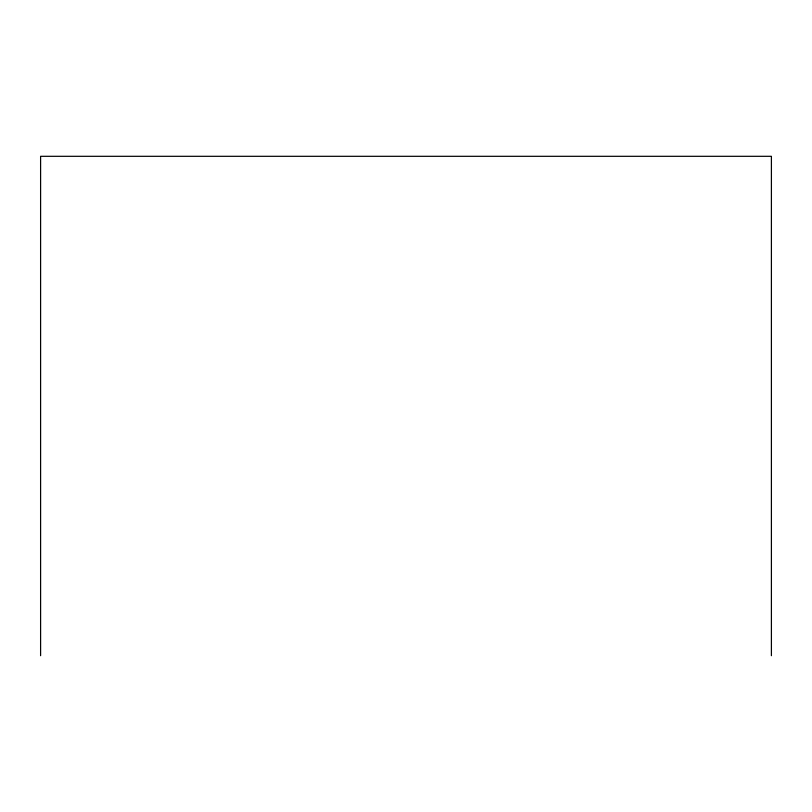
<?xml version="1.0" encoding="UTF-8"?>
<svg xmlns="http://www.w3.org/2000/svg" width="812" height="812" viewBox="0 0 812 812"><rect width="100%" height="100%" fill="white"/><g stroke="black" fill="none" stroke-linecap="round" stroke-linejoin="round"><path stroke-width="1.22" d="M771.4 655.69L771.4 156.31L40.6 156.31L40.6 655.69"/></g></svg>
